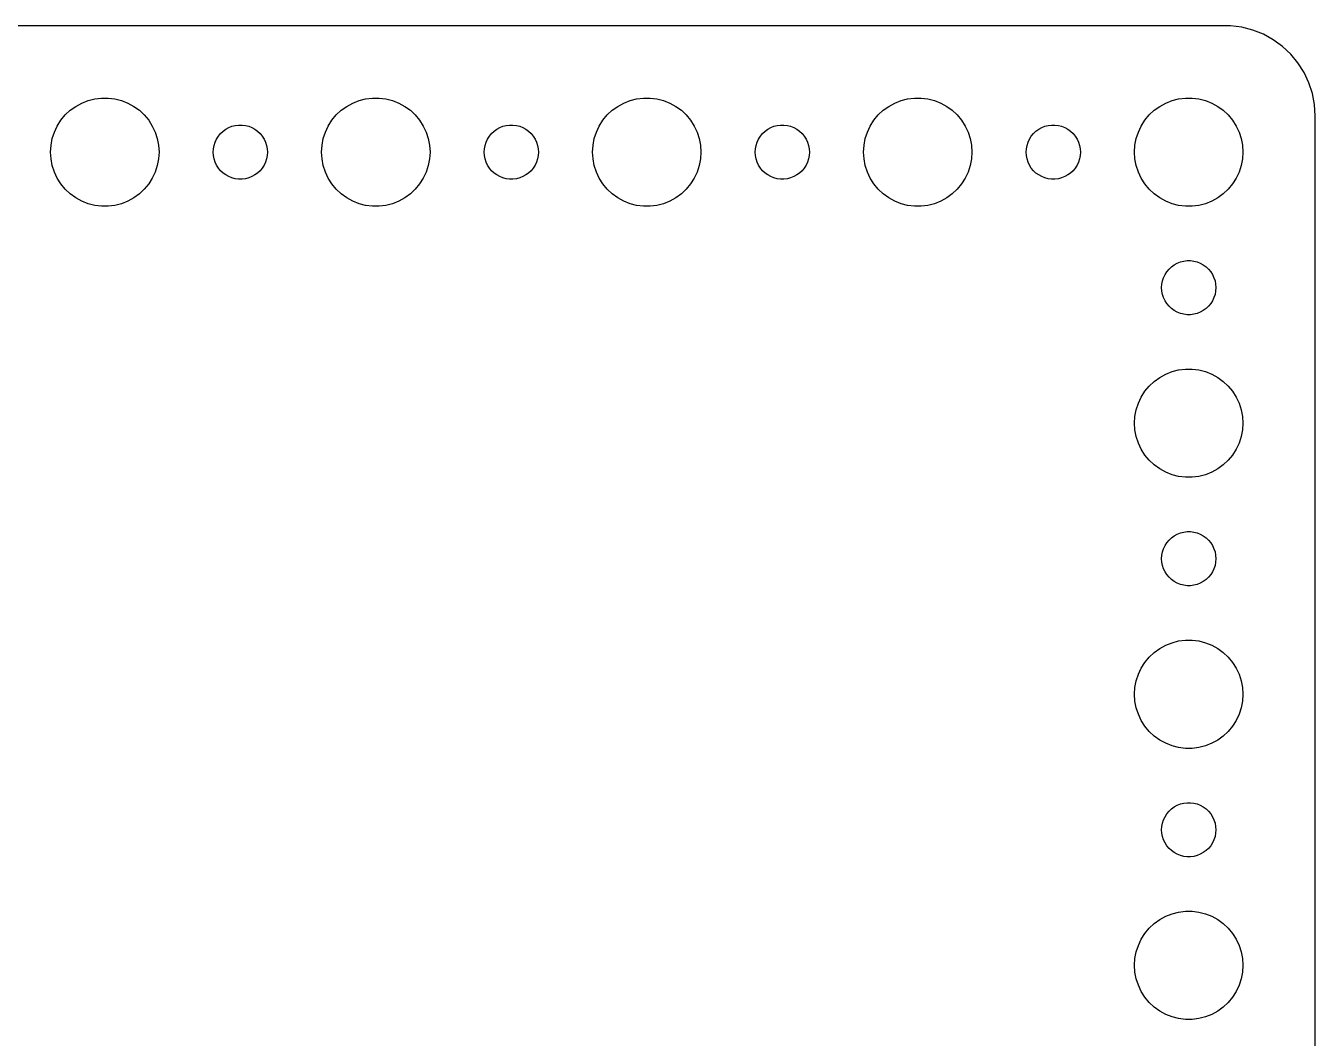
# Model space of a CAD drawing. Header units: metres. Extents: x -134 to 134, y 518 to 1078.
# Drawn here: x 63.1 to 134.5, y 794 to 850 of the extents above; entities that cross this region are included whole.
import ezdxf

# ---------------------------------------------------------------- set-up
doc = ezdxf.new("R2010")
doc.units = ezdxf.units.M

msp = doc.modelspace()

# ---------------------------------------------------------------- linework, layer by layer
for p, q in [((129.814, 849.99), (-129.814, 849.99)), ((130.437, 849.911), (129.814, 849.99)), ((131.045, 849.755), (130.437, 849.911)), ((131.629, 849.524), (131.045, 849.755)), ((132.179, 849.222), (131.629, 849.524)), ((132.687, 848.853), (132.179, 849.222)), ((133.145, 848.423), (132.687, 848.853)), ((133.545, 847.939), (133.145, 848.423)), ((133.882, 847.409), (133.545, 847.939)), ((134.149, 846.841), (133.882, 847.409)), ((134.343, 846.243), (134.149, 846.841)), ((66.2227, 845.714), (66.573, 845.853)), ((66.573, 845.853), (66.9379, 845.947)), ((66.9379, 845.947), (67.3116, 845.994)), ((67.3116, 845.994), (67.6884, 845.994)), ((67.6884, 845.994), (68.0621, 845.947)), ((68.0621, 845.947), (68.427, 845.853)), ((68.427, 845.853), (68.7773, 845.714)), ((81.2227, 845.714), (81.573, 845.853)), ((81.573, 845.853), (81.9379, 845.947)), ((81.9379, 845.947), (82.3116, 845.994)), ((82.3116, 845.994), (82.6884, 845.994)), ((82.6884, 845.994), (83.0621, 845.947)), ((83.0621, 845.947), (83.427, 845.853)), ((83.427, 845.853), (83.7773, 845.714)), ((96.2227, 845.714), (96.573, 845.853)), ((96.573, 845.853), (96.9379, 845.947)), ((96.9379, 845.947), (97.3116, 845.994)), ((97.3116, 845.994), (97.6884, 845.994)), ((97.6884, 845.994), (98.0621, 845.947)), ((98.0621, 845.947), (98.427, 845.853)), ((98.427, 845.853), (98.7773, 845.714)), ((111.223, 845.714), (111.573, 845.853)), ((111.573, 845.853), (111.938, 845.947)), ((111.938, 845.947), (112.312, 845.994)), ((112.312, 845.994), (112.688, 845.994)), ((112.688, 845.994), (113.062, 845.947)), ((113.062, 845.947), (113.427, 845.853)), ((113.427, 845.853), (113.777, 845.714)), ((126.223, 845.714), (126.573, 845.853)), ((126.573, 845.853), (126.938, 845.947)), ((126.938, 845.947), (127.312, 845.994)), ((127.312, 845.994), (127.688, 845.994)), ((127.688, 845.994), (128.062, 845.947)), ((128.062, 845.947), (128.427, 845.853)), ((128.427, 845.853), (128.777, 845.714)), ((134.461, 845.627), (134.343, 846.243)), ((65.3131, 845.054), (65.5877, 845.312)), ((65.5877, 845.312), (65.8925, 845.533)), ((65.8925, 845.533), (66.2227, 845.714)), ((68.7773, 845.714), (69.1075, 845.533)), ((69.1075, 845.533), (69.4123, 845.312)), ((69.4123, 845.312), (69.6869, 845.054)), ((80.3131, 845.054), (80.5877, 845.312)), ((80.5877, 845.312), (80.8925, 845.533)), ((80.8925, 845.533), (81.2227, 845.714)), ((83.7773, 845.714), (84.1075, 845.533)), ((84.1075, 845.533), (84.4123, 845.312)), ((84.4123, 845.312), (84.6869, 845.054)), ((95.3131, 845.054), (95.5877, 845.312)), ((95.5877, 845.312), (95.8925, 845.533)), ((95.8925, 845.533), (96.2227, 845.714)), ((98.7773, 845.714), (99.1075, 845.533)), ((99.1075, 845.533), (99.4123, 845.312)), ((99.4123, 845.312), (99.6869, 845.054)), ((110.313, 845.054), (110.588, 845.312)), ((110.588, 845.312), (110.893, 845.533)), ((110.893, 845.533), (111.223, 845.714)), ((113.777, 845.714), (114.107, 845.533)), ((114.107, 845.533), (114.412, 845.312)), ((114.412, 845.312), (114.687, 845.054)), ((125.313, 845.054), (125.588, 845.312)), ((125.588, 845.312), (125.893, 845.533)), ((125.893, 845.533), (126.223, 845.714)), ((128.777, 845.714), (129.107, 845.533)), ((129.107, 845.533), (129.412, 845.312)), ((129.412, 845.312), (129.687, 845.054)), ((134.5, 845), (134.461, 845.627)), ((64.7107, 844.104), (64.8711, 844.445)), ((64.8711, 844.445), (65.073, 844.763)), ((65.073, 844.763), (65.3131, 845.054)), ((69.6869, 845.054), (69.927, 844.763)), ((69.927, 844.763), (70.1289, 844.445)), ((70.1289, 844.445), (70.2893, 844.104)), ((74.3613, 844.357), (74.5365, 844.427)), ((74.5365, 844.427), (74.7189, 844.473)), ((74.7189, 844.473), (74.9058, 844.497)), ((74.9058, 844.497), (75.0942, 844.497)), ((75.0942, 844.497), (75.2811, 844.473)), ((75.2811, 844.473), (75.4635, 844.427)), ((75.4635, 844.427), (75.6387, 844.357)), ((79.7107, 844.104), (79.8711, 844.445)), ((79.8711, 844.445), (80.073, 844.763)), ((80.073, 844.763), (80.3131, 845.054)), ((84.6869, 845.054), (84.927, 844.763)), ((84.927, 844.763), (85.1289, 844.445)), ((85.1289, 844.445), (85.2893, 844.104)), ((89.3613, 844.357), (89.5365, 844.427)), ((89.5365, 844.427), (89.7189, 844.473)), ((89.7189, 844.473), (89.9058, 844.497)), ((89.9058, 844.497), (90.0942, 844.497)), ((90.0942, 844.497), (90.2811, 844.473)), ((90.2811, 844.473), (90.4635, 844.427)), ((90.4635, 844.427), (90.6387, 844.357)), ((94.7107, 844.104), (94.8711, 844.445)), ((94.8711, 844.445), (95.073, 844.763)), ((95.073, 844.763), (95.3131, 845.054)), ((99.6869, 845.054), (99.927, 844.763)), ((99.927, 844.763), (100.129, 844.445)), ((100.129, 844.445), (100.289, 844.104)), ((104.361, 844.357), (104.536, 844.427)), ((104.536, 844.427), (104.719, 844.473)), ((104.719, 844.473), (104.906, 844.497)), ((104.906, 844.497), (105.094, 844.497)), ((105.094, 844.497), (105.281, 844.473)), ((105.281, 844.473), (105.464, 844.427)), ((105.464, 844.427), (105.639, 844.357)), ((109.711, 844.104), (109.871, 844.445)), ((109.871, 844.445), (110.073, 844.763)), ((110.073, 844.763), (110.313, 845.054)), ((114.687, 845.054), (114.927, 844.763)), ((114.927, 844.763), (115.129, 844.445)), ((115.129, 844.445), (115.289, 844.104)), ((119.361, 844.357), (119.536, 844.427)), ((119.536, 844.427), (119.719, 844.473)), ((119.719, 844.473), (119.906, 844.497)), ((119.906, 844.497), (120.094, 844.497)), ((120.094, 844.497), (120.281, 844.473)), ((120.281, 844.473), (120.464, 844.427)), ((120.464, 844.427), (120.639, 844.357)), ((124.711, 844.104), (124.871, 844.445)), ((124.871, 844.445), (125.073, 844.763)), ((125.073, 844.763), (125.313, 845.054)), ((129.687, 845.054), (129.927, 844.763)), ((129.927, 844.763), (130.129, 844.445)), ((130.129, 844.445), (130.289, 844.104)), ((134.5, 751), (134.5, 845)), ((64.5237, 843.376), (64.5943, 843.746)), ((64.5943, 843.746), (64.7107, 844.104)), ((70.2893, 844.104), (70.4057, 843.746)), ((70.4057, 843.746), (70.4763, 843.376)), ((73.6053, 843.552), (73.6855, 843.723)), ((73.6855, 843.723), (73.7865, 843.882)), ((73.7865, 843.882), (73.9065, 844.027)), ((73.9065, 844.027), (74.0439, 844.156)), ((74.0439, 844.156), (74.1963, 844.266)), ((74.1963, 844.266), (74.3613, 844.357)), ((75.6387, 844.357), (75.8037, 844.266)), ((75.8037, 844.266), (75.9561, 844.156)), ((75.9561, 844.156), (76.0934, 844.027)), ((76.0934, 844.027), (76.2135, 843.882)), ((76.2135, 843.882), (76.3145, 843.723)), ((76.3145, 843.723), (76.3947, 843.552)), ((79.5237, 843.376), (79.5943, 843.746)), ((79.5943, 843.746), (79.7107, 844.104)), ((85.2893, 844.104), (85.4057, 843.746)), ((85.4057, 843.746), (85.4763, 843.376)), ((88.6053, 843.552), (88.6855, 843.723)), ((88.6855, 843.723), (88.7865, 843.882)), ((88.7865, 843.882), (88.9065, 844.027)), ((88.9065, 844.027), (89.0439, 844.156)), ((89.0439, 844.156), (89.1963, 844.266)), ((89.1963, 844.266), (89.3613, 844.357)), ((90.6387, 844.357), (90.8037, 844.266)), ((90.8037, 844.266), (90.9561, 844.156)), ((90.9561, 844.156), (91.0934, 844.027)), ((91.0934, 844.027), (91.2135, 843.882)), ((91.2135, 843.882), (91.3145, 843.723)), ((91.3145, 843.723), (91.3947, 843.552)), ((94.5237, 843.376), (94.5943, 843.746)), ((94.5943, 843.746), (94.7107, 844.104)), ((100.289, 844.104), (100.406, 843.746)), ((100.406, 843.746), (100.476, 843.376)), ((103.605, 843.552), (103.686, 843.723)), ((103.686, 843.723), (103.786, 843.882)), ((103.786, 843.882), (103.907, 844.027)), ((103.907, 844.027), (104.044, 844.156)), ((104.044, 844.156), (104.196, 844.266)), ((104.196, 844.266), (104.361, 844.357)), ((105.639, 844.357), (105.804, 844.266)), ((105.804, 844.266), (105.956, 844.156)), ((105.956, 844.156), (106.093, 844.027)), ((106.093, 844.027), (106.214, 843.882)), ((106.214, 843.882), (106.314, 843.723)), ((106.314, 843.723), (106.395, 843.552)), ((109.524, 843.376), (109.594, 843.746)), ((109.594, 843.746), (109.711, 844.104)), ((115.289, 844.104), (115.406, 843.746)), ((115.406, 843.746), (115.476, 843.376)), ((118.605, 843.552), (118.686, 843.723)), ((118.686, 843.723), (118.786, 843.882)), ((118.786, 843.882), (118.907, 844.027)), ((118.907, 844.027), (119.044, 844.156)), ((119.044, 844.156), (119.196, 844.266)), ((119.196, 844.266), (119.361, 844.357)), ((120.639, 844.357), (120.804, 844.266)), ((120.804, 844.266), (120.956, 844.156)), ((120.956, 844.156), (121.093, 844.027)), ((121.093, 844.027), (121.214, 843.882)), ((121.214, 843.882), (121.314, 843.723)), ((121.314, 843.723), (121.395, 843.552)), ((124.524, 843.376), (124.594, 843.746)), ((124.594, 843.746), (124.711, 844.104)), ((130.289, 844.104), (130.406, 843.746)), ((130.406, 843.746), (130.476, 843.376)), ((64.5, 843), (64.5237, 843.376)), ((64.5237, 842.624), (64.5, 843)), ((70.4763, 843.376), (70.5, 843)), ((70.5, 843), (70.4763, 842.624)), ((73.5, 843), (73.5118, 843.188)), ((73.5118, 842.812), (73.5, 843)), ((73.5118, 843.188), (73.5471, 843.373)), ((73.5471, 843.373), (73.6053, 843.552)), ((76.3947, 843.552), (76.4529, 843.373)), ((76.4529, 843.373), (76.4882, 843.188)), ((76.4882, 843.188), (76.5, 843)), ((76.5, 843), (76.4882, 842.812)), ((79.5, 843), (79.5237, 843.376)), ((79.5237, 842.624), (79.5, 843)), ((85.4763, 843.376), (85.5, 843)), ((85.5, 843), (85.4763, 842.624)), ((88.5, 843), (88.5118, 843.188)), ((88.5118, 842.812), (88.5, 843)), ((88.5118, 843.188), (88.5471, 843.373)), ((88.5471, 843.373), (88.6053, 843.552)), ((91.3947, 843.552), (91.4529, 843.373)), ((91.4529, 843.373), (91.4882, 843.188)), ((91.4882, 843.188), (91.5, 843)), ((91.5, 843), (91.4882, 842.812)), ((94.5, 843), (94.5237, 843.376)), ((94.5237, 842.624), (94.5, 843)), ((100.476, 843.376), (100.5, 843)), ((100.5, 843), (100.476, 842.624)), ((103.5, 843), (103.512, 843.188)), ((103.512, 842.812), (103.5, 843)), ((103.512, 843.188), (103.547, 843.373)), ((103.547, 843.373), (103.605, 843.552)), ((106.395, 843.552), (106.453, 843.373)), ((106.453, 843.373), (106.488, 843.188)), ((106.488, 843.188), (106.5, 843)), ((106.5, 843), (106.488, 842.812)), ((109.5, 843), (109.524, 843.376)), ((109.524, 842.624), (109.5, 843)), ((115.476, 843.376), (115.5, 843)), ((115.5, 843), (115.476, 842.624)), ((118.5, 843), (118.512, 843.188)), ((118.512, 842.812), (118.5, 843)), ((118.512, 843.188), (118.547, 843.373)), ((118.547, 843.373), (118.605, 843.552)), ((121.395, 843.552), (121.453, 843.373)), ((121.453, 843.373), (121.488, 843.188)), ((121.488, 843.188), (121.5, 843)), ((121.5, 843), (121.488, 842.812)), ((124.5, 843), (124.524, 843.376)), ((124.524, 842.624), (124.5, 843)), ((130.476, 843.376), (130.5, 843)), ((130.5, 843), (130.476, 842.624)), ((64.5943, 842.254), (64.5237, 842.624)), ((64.7107, 841.896), (64.5943, 842.254)), ((70.4057, 842.254), (70.2893, 841.896)), ((70.4763, 842.624), (70.4057, 842.254)), ((73.5471, 842.627), (73.5118, 842.812)), ((73.6053, 842.448), (73.5471, 842.627)), ((73.6855, 842.277), (73.6053, 842.448)), ((73.7865, 842.118), (73.6855, 842.277)), ((76.3145, 842.277), (76.2135, 842.118)), ((76.3947, 842.448), (76.3145, 842.277)), ((76.4529, 842.627), (76.3947, 842.448)), ((76.4882, 842.812), (76.4529, 842.627)), ((79.5943, 842.254), (79.5237, 842.624)), ((79.7107, 841.896), (79.5943, 842.254)), ((85.4057, 842.254), (85.2893, 841.896)), ((85.4763, 842.624), (85.4057, 842.254)), ((88.5471, 842.627), (88.5118, 842.812)), ((88.6053, 842.448), (88.5471, 842.627)), ((88.6855, 842.277), (88.6053, 842.448)), ((88.7865, 842.118), (88.6855, 842.277)), ((91.3145, 842.277), (91.2135, 842.118)), ((91.3947, 842.448), (91.3145, 842.277)), ((91.4529, 842.627), (91.3947, 842.448)), ((91.4882, 842.812), (91.4529, 842.627)), ((94.5943, 842.254), (94.5237, 842.624)), ((94.7107, 841.896), (94.5943, 842.254)), ((100.406, 842.254), (100.289, 841.896)), ((100.476, 842.624), (100.406, 842.254)), ((103.547, 842.627), (103.512, 842.812)), ((103.605, 842.448), (103.547, 842.627)), ((103.686, 842.277), (103.605, 842.448)), ((103.786, 842.118), (103.686, 842.277)), ((106.314, 842.277), (106.214, 842.118)), ((106.395, 842.448), (106.314, 842.277)), ((106.453, 842.627), (106.395, 842.448)), ((106.488, 842.812), (106.453, 842.627)), ((109.594, 842.254), (109.524, 842.624)), ((109.711, 841.896), (109.594, 842.254)), ((115.406, 842.254), (115.289, 841.896)), ((115.476, 842.624), (115.406, 842.254)), ((118.547, 842.627), (118.512, 842.812)), ((118.605, 842.448), (118.547, 842.627)), ((118.686, 842.277), (118.605, 842.448)), ((118.786, 842.118), (118.686, 842.277)), ((121.314, 842.277), (121.214, 842.118)), ((121.395, 842.448), (121.314, 842.277)), ((121.453, 842.627), (121.395, 842.448)), ((121.488, 842.812), (121.453, 842.627)), ((124.594, 842.254), (124.524, 842.624)), ((124.711, 841.896), (124.594, 842.254)), ((130.406, 842.254), (130.289, 841.896)), ((130.476, 842.624), (130.406, 842.254)), ((64.8711, 841.555), (64.7107, 841.896)), ((65.073, 841.237), (64.8711, 841.555)), ((70.1289, 841.555), (69.927, 841.237)), ((70.2893, 841.896), (70.1289, 841.555)), ((73.9065, 841.973), (73.7865, 842.118)), ((74.0439, 841.844), (73.9065, 841.973)), ((74.1963, 841.734), (74.0439, 841.844)), ((74.3613, 841.643), (74.1963, 841.734)), ((74.5365, 841.573), (74.3613, 841.643)), ((74.7189, 841.527), (74.5365, 841.573)), ((74.9058, 841.503), (74.7189, 841.527)), ((75.2811, 841.527), (75.0942, 841.503)), ((75.4635, 841.573), (75.2811, 841.527)), ((75.6387, 841.643), (75.4635, 841.573)), ((75.8037, 841.734), (75.6387, 841.643)), ((75.9561, 841.844), (75.8037, 841.734)), ((76.0934, 841.973), (75.9561, 841.844)), ((76.2135, 842.118), (76.0934, 841.973)), ((79.8711, 841.555), (79.7107, 841.896)), ((80.073, 841.237), (79.8711, 841.555)), ((85.1289, 841.555), (84.927, 841.237)), ((85.2893, 841.896), (85.1289, 841.555)), ((88.9065, 841.973), (88.7865, 842.118)), ((89.0439, 841.844), (88.9065, 841.973)), ((89.1963, 841.734), (89.0439, 841.844)), ((89.3613, 841.643), (89.1963, 841.734)), ((89.5365, 841.573), (89.3613, 841.643)), ((89.7189, 841.527), (89.5365, 841.573)), ((89.9058, 841.503), (89.7189, 841.527)), ((90.2811, 841.527), (90.0942, 841.503)), ((90.4635, 841.573), (90.2811, 841.527)), ((90.6387, 841.643), (90.4635, 841.573)), ((90.8037, 841.734), (90.6387, 841.643)), ((90.9561, 841.844), (90.8037, 841.734)), ((91.0934, 841.973), (90.9561, 841.844)), ((91.2135, 842.118), (91.0934, 841.973)), ((94.8711, 841.555), (94.7107, 841.896)), ((95.073, 841.237), (94.8711, 841.555)), ((100.129, 841.555), (99.927, 841.237)), ((100.289, 841.896), (100.129, 841.555)), ((103.907, 841.973), (103.786, 842.118)), ((104.044, 841.844), (103.907, 841.973)), ((104.196, 841.734), (104.044, 841.844)), ((104.361, 841.643), (104.196, 841.734)), ((104.536, 841.573), (104.361, 841.643)), ((104.719, 841.527), (104.536, 841.573)), ((104.906, 841.503), (104.719, 841.527)), ((105.281, 841.527), (105.094, 841.503)), ((105.464, 841.573), (105.281, 841.527)), ((105.639, 841.643), (105.464, 841.573)), ((105.804, 841.734), (105.639, 841.643)), ((105.956, 841.844), (105.804, 841.734)), ((106.093, 841.973), (105.956, 841.844)), ((106.214, 842.118), (106.093, 841.973)), ((109.871, 841.555), (109.711, 841.896)), ((110.073, 841.237), (109.871, 841.555)), ((115.129, 841.555), (114.927, 841.237)), ((115.289, 841.896), (115.129, 841.555)), ((118.907, 841.973), (118.786, 842.118)), ((119.044, 841.844), (118.907, 841.973)), ((119.196, 841.734), (119.044, 841.844)), ((119.361, 841.643), (119.196, 841.734)), ((119.536, 841.573), (119.361, 841.643)), ((119.719, 841.527), (119.536, 841.573)), ((119.906, 841.503), (119.719, 841.527)), ((120.281, 841.527), (120.094, 841.503)), ((120.464, 841.573), (120.281, 841.527)), ((120.639, 841.643), (120.464, 841.573)), ((120.804, 841.734), (120.639, 841.643)), ((120.956, 841.844), (120.804, 841.734)), ((121.093, 841.973), (120.956, 841.844)), ((121.214, 842.118), (121.093, 841.973)), ((124.871, 841.555), (124.711, 841.896)), ((125.073, 841.237), (124.871, 841.555)), ((130.129, 841.555), (129.927, 841.237)), ((130.289, 841.896), (130.129, 841.555)), ((65.3131, 840.946), (65.073, 841.237)), ((65.5877, 840.688), (65.3131, 840.946)), ((69.6869, 840.946), (69.4123, 840.688)), ((69.927, 841.237), (69.6869, 840.946)), ((75.0942, 841.503), (74.9058, 841.503)), ((80.3131, 840.946), (80.073, 841.237)), ((80.5877, 840.688), (80.3131, 840.946)), ((84.6869, 840.946), (84.4123, 840.688)), ((84.927, 841.237), (84.6869, 840.946)), ((90.0942, 841.503), (89.9058, 841.503)), ((95.3131, 840.946), (95.073, 841.237)), ((95.5877, 840.688), (95.3131, 840.946)), ((99.6869, 840.946), (99.4123, 840.688)), ((99.927, 841.237), (99.6869, 840.946)), ((105.094, 841.503), (104.906, 841.503)), ((110.313, 840.946), (110.073, 841.237)), ((110.588, 840.688), (110.313, 840.946)), ((114.687, 840.946), (114.412, 840.688)), ((114.927, 841.237), (114.687, 840.946)), ((120.094, 841.503), (119.906, 841.503)), ((125.313, 840.946), (125.073, 841.237)), ((125.588, 840.688), (125.313, 840.946)), ((129.687, 840.946), (129.412, 840.688)), ((129.927, 841.237), (129.687, 840.946)), ((65.8925, 840.467), (65.5877, 840.688)), ((66.2227, 840.286), (65.8925, 840.467)), ((66.573, 840.147), (66.2227, 840.286)), ((66.9379, 840.053), (66.573, 840.147)), ((68.427, 840.147), (68.0621, 840.053)), ((68.7773, 840.286), (68.427, 840.147)), ((69.1075, 840.467), (68.7773, 840.286)), ((69.4123, 840.688), (69.1075, 840.467)), ((80.8925, 840.467), (80.5877, 840.688)), ((81.2227, 840.286), (80.8925, 840.467)), ((81.573, 840.147), (81.2227, 840.286)), ((81.9379, 840.053), (81.573, 840.147)), ((83.427, 840.147), (83.0621, 840.053)), ((83.7773, 840.286), (83.427, 840.147)), ((84.1075, 840.467), (83.7773, 840.286)), ((84.4123, 840.688), (84.1075, 840.467)), ((95.8925, 840.467), (95.5877, 840.688)), ((96.2227, 840.286), (95.8925, 840.467)), ((96.573, 840.147), (96.2227, 840.286)), ((96.9379, 840.053), (96.573, 840.147)), ((98.427, 840.147), (98.0621, 840.053)), ((98.7773, 840.286), (98.427, 840.147)), ((99.1075, 840.467), (98.7773, 840.286)), ((99.4123, 840.688), (99.1075, 840.467)), ((110.893, 840.467), (110.588, 840.688)), ((111.223, 840.286), (110.893, 840.467)), ((111.573, 840.147), (111.223, 840.286)), ((111.938, 840.053), (111.573, 840.147)), ((113.427, 840.147), (113.062, 840.053)), ((113.777, 840.286), (113.427, 840.147)), ((114.107, 840.467), (113.777, 840.286)), ((114.412, 840.688), (114.107, 840.467)), ((125.893, 840.467), (125.588, 840.688)), ((126.223, 840.286), (125.893, 840.467)), ((126.573, 840.147), (126.223, 840.286)), ((126.938, 840.053), (126.573, 840.147)), ((128.427, 840.147), (128.062, 840.053)), ((128.777, 840.286), (128.427, 840.147)), ((129.107, 840.467), (128.777, 840.286)), ((129.412, 840.688), (129.107, 840.467)), ((67.3116, 840.006), (66.9379, 840.053)), ((67.6884, 840.006), (67.3116, 840.006)), ((68.0621, 840.053), (67.6884, 840.006)), ((82.3116, 840.006), (81.9379, 840.053)), ((82.6884, 840.006), (82.3116, 840.006)), ((83.0621, 840.053), (82.6884, 840.006)), ((97.3116, 840.006), (96.9379, 840.053)), ((97.6884, 840.006), (97.3116, 840.006)), ((98.0621, 840.053), (97.6884, 840.006)), ((112.312, 840.006), (111.938, 840.053)), ((112.688, 840.006), (112.312, 840.006)), ((113.062, 840.053), (112.688, 840.006)), ((127.312, 840.006), (126.938, 840.053)), ((127.688, 840.006), (127.312, 840.006)), ((128.062, 840.053), (127.688, 840.006)), ((126.286, 836.382), (126.407, 836.527)), ((126.407, 836.527), (126.544, 836.656)), ((126.544, 836.656), (126.696, 836.766)), ((126.696, 836.766), (126.861, 836.857)), ((126.861, 836.857), (127.036, 836.927)), ((127.036, 836.927), (127.219, 836.973)), ((127.219, 836.973), (127.406, 836.997)), ((127.406, 836.997), (127.594, 836.997)), ((127.594, 836.997), (127.781, 836.973)), ((127.781, 836.973), (127.964, 836.927)), ((127.964, 836.927), (128.139, 836.857)), ((128.139, 836.857), (128.304, 836.766)), ((128.304, 836.766), (128.456, 836.656)), ((128.456, 836.656), (128.593, 836.527)), ((128.593, 836.527), (128.714, 836.382)), ((126.012, 835.688), (126.047, 835.873)), ((126.047, 835.873), (126.105, 836.052)), ((126.105, 836.052), (126.186, 836.223)), ((126.186, 836.223), (126.286, 836.382)), ((128.714, 836.382), (128.814, 836.223)), ((128.814, 836.223), (128.895, 836.052)), ((128.895, 836.052), (128.953, 835.873)), ((128.953, 835.873), (128.988, 835.688)), ((126, 835.5), (126.012, 835.688)), ((126.012, 835.312), (126, 835.5)), ((126.047, 835.127), (126.012, 835.312)), ((126.105, 834.948), (126.047, 835.127)), ((128.953, 835.127), (128.895, 834.948)), ((128.988, 835.312), (128.953, 835.127)), ((128.988, 835.688), (129, 835.5)), ((129, 835.5), (128.988, 835.312)), ((126.186, 834.777), (126.105, 834.948)), ((126.286, 834.618), (126.186, 834.777)), ((126.407, 834.473), (126.286, 834.618)), ((126.544, 834.344), (126.407, 834.473)), ((128.593, 834.473), (128.456, 834.344)), ((128.714, 834.618), (128.593, 834.473)), ((128.814, 834.777), (128.714, 834.618)), ((128.895, 834.948), (128.814, 834.777)), ((126.696, 834.234), (126.544, 834.344)), ((126.861, 834.143), (126.696, 834.234)), ((127.036, 834.073), (126.861, 834.143)), ((127.219, 834.027), (127.036, 834.073)), ((127.406, 834.003), (127.219, 834.027)), ((127.594, 834.003), (127.406, 834.003)), ((127.781, 834.027), (127.594, 834.003)), ((127.964, 834.073), (127.781, 834.027)), ((128.139, 834.143), (127.964, 834.073)), ((128.304, 834.234), (128.139, 834.143)), ((128.456, 834.344), (128.304, 834.234)), ((126.223, 830.714), (126.573, 830.853)), ((126.573, 830.853), (126.938, 830.947)), ((126.938, 830.947), (127.312, 830.994)), ((127.312, 830.994), (127.688, 830.994)), ((127.688, 830.994), (128.062, 830.947)), ((128.062, 830.947), (128.427, 830.853)), ((128.427, 830.853), (128.777, 830.714)), ((125.313, 830.054), (125.588, 830.312)), ((125.588, 830.312), (125.893, 830.533)), ((125.893, 830.533), (126.223, 830.714)), ((128.777, 830.714), (129.107, 830.533)), ((129.107, 830.533), (129.412, 830.312)), ((129.412, 830.312), (129.687, 830.054)), ((124.711, 829.104), (124.871, 829.445)), ((124.871, 829.445), (125.073, 829.763)), ((125.073, 829.763), (125.313, 830.054)), ((129.687, 830.054), (129.927, 829.763)), ((129.927, 829.763), (130.129, 829.445)), ((130.129, 829.445), (130.289, 829.104)), ((124.524, 828.376), (124.594, 828.746)), ((124.594, 828.746), (124.711, 829.104)), ((130.289, 829.104), (130.406, 828.746)), ((130.406, 828.746), (130.476, 828.376)), ((124.5, 828), (124.524, 828.376)), ((124.524, 827.624), (124.5, 828)), ((130.476, 828.376), (130.5, 828)), ((130.5, 828), (130.476, 827.624)), ((124.594, 827.254), (124.524, 827.624)), ((124.711, 826.896), (124.594, 827.254)), ((130.406, 827.254), (130.289, 826.896)), ((130.476, 827.624), (130.406, 827.254)), ((124.871, 826.555), (124.711, 826.896)), ((125.073, 826.237), (124.871, 826.555)), ((130.129, 826.555), (129.927, 826.237)), ((130.289, 826.896), (130.129, 826.555)), ((125.313, 825.946), (125.073, 826.237)), ((125.588, 825.688), (125.313, 825.946)), ((129.687, 825.946), (129.412, 825.688)), ((129.927, 826.237), (129.687, 825.946)), ((125.893, 825.467), (125.588, 825.688)), ((126.223, 825.286), (125.893, 825.467)), ((126.573, 825.147), (126.223, 825.286)), ((126.938, 825.053), (126.573, 825.147)), ((128.427, 825.147), (128.062, 825.053)), ((128.777, 825.286), (128.427, 825.147)), ((129.107, 825.467), (128.777, 825.286)), ((129.412, 825.688), (129.107, 825.467)), ((127.312, 825.006), (126.938, 825.053)), ((127.688, 825.006), (127.312, 825.006)), ((128.062, 825.053), (127.688, 825.006)), ((126.286, 821.382), (126.407, 821.527)), ((126.407, 821.527), (126.544, 821.656)), ((126.544, 821.656), (126.696, 821.766)), ((126.696, 821.766), (126.861, 821.857)), ((126.861, 821.857), (127.036, 821.927)), ((127.036, 821.927), (127.219, 821.973)), ((127.219, 821.973), (127.406, 821.997)), ((127.406, 821.997), (127.594, 821.997)), ((127.594, 821.997), (127.781, 821.973)), ((127.781, 821.973), (127.964, 821.927)), ((127.964, 821.927), (128.139, 821.857)), ((128.139, 821.857), (128.304, 821.766)), ((128.304, 821.766), (128.456, 821.656)), ((128.456, 821.656), (128.593, 821.527)), ((128.593, 821.527), (128.714, 821.382)), ((126.012, 820.688), (126.047, 820.873)), ((126.047, 820.873), (126.105, 821.052)), ((126.105, 821.052), (126.186, 821.223)), ((126.186, 821.223), (126.286, 821.382)), ((128.714, 821.382), (128.814, 821.223)), ((128.814, 821.223), (128.895, 821.052)), ((128.895, 821.052), (128.953, 820.873)), ((128.953, 820.873), (128.988, 820.688)), ((126, 820.5), (126.012, 820.688)), ((126.012, 820.312), (126, 820.5)), ((126.047, 820.127), (126.012, 820.312)), ((126.105, 819.948), (126.047, 820.127)), ((128.953, 820.127), (128.895, 819.948)), ((128.988, 820.312), (128.953, 820.127)), ((128.988, 820.688), (129, 820.5)), ((129, 820.5), (128.988, 820.312)), ((126.186, 819.777), (126.105, 819.948)), ((126.286, 819.618), (126.186, 819.777)), ((126.407, 819.473), (126.286, 819.618)), ((126.544, 819.344), (126.407, 819.473)), ((128.593, 819.473), (128.456, 819.344)), ((128.714, 819.618), (128.593, 819.473)), ((128.814, 819.777), (128.714, 819.618)), ((128.895, 819.948), (128.814, 819.777)), ((126.696, 819.234), (126.544, 819.344)), ((126.861, 819.143), (126.696, 819.234)), ((127.036, 819.073), (126.861, 819.143)), ((127.219, 819.027), (127.036, 819.073)), ((127.406, 819.003), (127.219, 819.027)), ((127.594, 819.003), (127.406, 819.003)), ((127.781, 819.027), (127.594, 819.003)), ((127.964, 819.073), (127.781, 819.027)), ((128.139, 819.143), (127.964, 819.073)), ((128.304, 819.234), (128.139, 819.143)), ((128.456, 819.344), (128.304, 819.234)), ((126.223, 815.714), (126.573, 815.853)), ((126.573, 815.853), (126.938, 815.947)), ((126.938, 815.947), (127.312, 815.994)), ((127.312, 815.994), (127.688, 815.994)), ((127.688, 815.994), (128.062, 815.947)), ((128.062, 815.947), (128.427, 815.853)), ((128.427, 815.853), (128.777, 815.714)), ((125.313, 815.054), (125.588, 815.312)), ((125.588, 815.312), (125.893, 815.533)), ((125.893, 815.533), (126.223, 815.714)), ((128.777, 815.714), (129.107, 815.533)), ((129.107, 815.533), (129.412, 815.312)), ((129.412, 815.312), (129.687, 815.054)), ((124.711, 814.104), (124.871, 814.445)), ((124.871, 814.445), (125.073, 814.763)), ((125.073, 814.763), (125.313, 815.054)), ((129.687, 815.054), (129.927, 814.763)), ((129.927, 814.763), (130.129, 814.445)), ((130.129, 814.445), (130.289, 814.104)), ((124.524, 813.376), (124.594, 813.746)), ((124.594, 813.746), (124.711, 814.104)), ((130.289, 814.104), (130.406, 813.746)), ((130.406, 813.746), (130.476, 813.376)), ((124.5, 813), (124.524, 813.376)), ((124.524, 812.624), (124.5, 813)), ((130.476, 813.376), (130.5, 813)), ((130.5, 813), (130.476, 812.624)), ((124.594, 812.254), (124.524, 812.624)), ((124.711, 811.896), (124.594, 812.254)), ((130.406, 812.254), (130.289, 811.896)), ((130.476, 812.624), (130.406, 812.254)), ((124.871, 811.555), (124.711, 811.896)), ((125.073, 811.237), (124.871, 811.555)), ((130.129, 811.555), (129.927, 811.237)), ((130.289, 811.896), (130.129, 811.555)), ((125.313, 810.946), (125.073, 811.237)), ((125.588, 810.688), (125.313, 810.946)), ((129.687, 810.946), (129.412, 810.688)), ((129.927, 811.237), (129.687, 810.946)), ((125.893, 810.467), (125.588, 810.688)), ((126.223, 810.286), (125.893, 810.467)), ((126.573, 810.147), (126.223, 810.286)), ((126.938, 810.053), (126.573, 810.147)), ((128.427, 810.147), (128.062, 810.053)), ((128.777, 810.286), (128.427, 810.147)), ((129.107, 810.467), (128.777, 810.286)), ((129.412, 810.688), (129.107, 810.467)), ((127.312, 810.006), (126.938, 810.053)), ((127.688, 810.006), (127.312, 810.006)), ((128.062, 810.053), (127.688, 810.006)), ((126.407, 806.527), (126.544, 806.656)), ((126.544, 806.656), (126.696, 806.766)), ((126.696, 806.766), (126.861, 806.857)), ((126.861, 806.857), (127.036, 806.927)), ((127.036, 806.927), (127.219, 806.973)), ((127.219, 806.973), (127.406, 806.997)), ((127.406, 806.997), (127.594, 806.997)), ((127.594, 806.997), (127.781, 806.973)), ((127.781, 806.973), (127.964, 806.927)), ((127.964, 806.927), (128.139, 806.857)), ((128.139, 806.857), (128.304, 806.766)), ((128.304, 806.766), (128.456, 806.656)), ((128.456, 806.656), (128.593, 806.527)), ((126.012, 805.688), (126.047, 805.873)), ((126.047, 805.873), (126.105, 806.052)), ((126.105, 806.052), (126.186, 806.223)), ((126.186, 806.223), (126.286, 806.382)), ((126.286, 806.382), (126.407, 806.527)), ((128.593, 806.527), (128.714, 806.382)), ((128.714, 806.382), (128.814, 806.223)), ((128.814, 806.223), (128.895, 806.052)), ((128.895, 806.052), (128.953, 805.873)), ((128.953, 805.873), (128.988, 805.688)), ((126, 805.5), (126.012, 805.688)), ((126.012, 805.312), (126, 805.5)), ((126.047, 805.127), (126.012, 805.312)), ((126.105, 804.948), (126.047, 805.127)), ((128.953, 805.127), (128.895, 804.948)), ((128.988, 805.312), (128.953, 805.127)), ((128.988, 805.688), (129, 805.5)), ((129, 805.5), (128.988, 805.312)), ((126.186, 804.777), (126.105, 804.948)), ((126.286, 804.618), (126.186, 804.777)), ((126.407, 804.473), (126.286, 804.618)), ((126.544, 804.344), (126.407, 804.473)), ((128.593, 804.473), (128.456, 804.344)), ((128.714, 804.618), (128.593, 804.473)), ((128.814, 804.777), (128.714, 804.618)), ((128.895, 804.948), (128.814, 804.777)), ((126.696, 804.234), (126.544, 804.344)), ((126.861, 804.143), (126.696, 804.234)), ((127.036, 804.073), (126.861, 804.143)), ((127.219, 804.027), (127.036, 804.073)), ((127.406, 804.003), (127.219, 804.027)), ((127.594, 804.003), (127.406, 804.003)), ((127.781, 804.027), (127.594, 804.003)), ((127.964, 804.073), (127.781, 804.027)), ((128.139, 804.143), (127.964, 804.073)), ((128.304, 804.234), (128.139, 804.143)), ((128.456, 804.344), (128.304, 804.234)), ((126.223, 800.714), (126.573, 800.853)), ((126.573, 800.853), (126.938, 800.947)), ((126.938, 800.947), (127.312, 800.994)), ((127.312, 800.994), (127.688, 800.994)), ((127.688, 800.994), (128.062, 800.947)), ((128.062, 800.947), (128.427, 800.853)), ((128.427, 800.853), (128.777, 800.714)), ((125.313, 800.054), (125.588, 800.312)), ((125.588, 800.312), (125.893, 800.533)), ((125.893, 800.533), (126.223, 800.714)), ((128.777, 800.714), (129.107, 800.533)), ((129.107, 800.533), (129.412, 800.312)), ((129.412, 800.312), (129.687, 800.054)), ((124.711, 799.104), (124.871, 799.445)), ((124.871, 799.445), (125.073, 799.763)), ((125.073, 799.763), (125.313, 800.054)), ((129.687, 800.054), (129.927, 799.763)), ((129.927, 799.763), (130.129, 799.445)), ((130.129, 799.445), (130.289, 799.104)), ((124.524, 798.376), (124.594, 798.746)), ((124.594, 798.746), (124.711, 799.104)), ((130.289, 799.104), (130.406, 798.746)), ((130.406, 798.746), (130.476, 798.376)), ((124.5, 798), (124.524, 798.376)), ((124.524, 797.624), (124.5, 798)), ((130.476, 798.376), (130.5, 798)), ((130.5, 798), (130.476, 797.624)), ((124.594, 797.254), (124.524, 797.624)), ((130.476, 797.624), (130.406, 797.254)), ((124.711, 796.896), (124.594, 797.254)), ((124.871, 796.555), (124.711, 796.896)), ((125.073, 796.237), (124.871, 796.555)), ((130.129, 796.555), (129.927, 796.237)), ((130.289, 796.896), (130.129, 796.555)), ((130.406, 797.254), (130.289, 796.896)), ((125.313, 795.946), (125.073, 796.237)), ((125.588, 795.688), (125.313, 795.946)), ((129.687, 795.946), (129.412, 795.688)), ((129.927, 796.237), (129.687, 795.946)), ((125.893, 795.467), (125.588, 795.688)), ((126.223, 795.286), (125.893, 795.467)), ((126.573, 795.147), (126.223, 795.286)), ((126.938, 795.053), (126.573, 795.147)), ((128.427, 795.147), (128.062, 795.053)), ((128.777, 795.286), (128.427, 795.147)), ((129.107, 795.467), (128.777, 795.286)), ((129.412, 795.688), (129.107, 795.467)), ((127.312, 795.006), (126.938, 795.053)), ((127.688, 795.006), (127.312, 795.006)), ((128.062, 795.053), (127.688, 795.006))]:
    msp.add_line(p, q)

doc.saveas('drawing.dxf')
